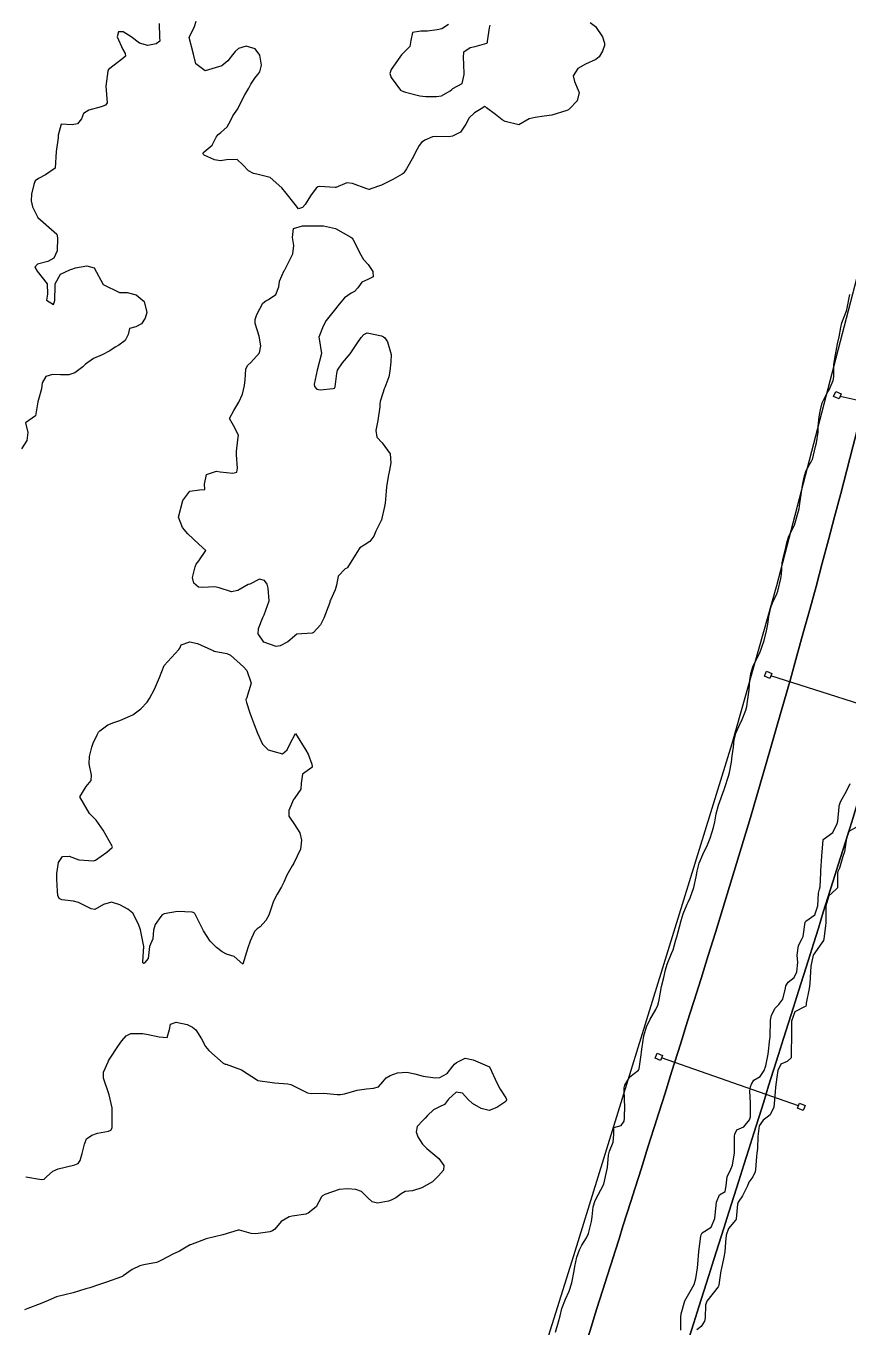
# Model space of a CAD drawing. Header units: metres. Extents: x 318500 to 325275, y 7408834 to 7428799.
# Drawn here: x 321860.1 to 321959.7, y 7416927 to 7417084.5 of the extents above; entities that cross this region are included whole.
import ezdxf

# ---------------------------------------------------------------- set-up
doc = ezdxf.new("R2010")
doc.units = ezdxf.units.M
doc.header["$MEASUREMENT"] = 0
for name, color, linetype in [('Curvas de Nivel 1m', 11, 'Continuous'), ('Divisas', 45, 'Continuous'), ('Linha Férrea', 20, 'Continuous'), ('Pórticos', 45, 'Continuous')]:
    doc.layers.add(name, color=color, linetype=linetype)

msp = doc.modelspace()

# ---------------------------------------------------------------- linework, layer by layer
at = {"layer": 'Curvas de Nivel 1m', "flags": 128}
for points, elevation in [([(321876.2, 7417084.78), (321876.27, 7417083.11), (321876.31, 7417082.64), (321875.83, 7417082.33), (321874.83, 7417082.13), (321873.83, 7417082.42), (321872.83, 7417083.16), (321871.85, 7417083.79), (321871.27, 7417083.76), (321871.11, 7417083.18), (321871.82, 7417081.65), (321872.1, 7417081.17), (321872.13, 7417080.84), (321871.8, 7417080.56), (321870.1, 7417079.2), (321869.98, 7417079.01), (321869.76, 7417077.2), (321869.93, 7417075.2), (321869.73, 7417074.91), (321869.21, 7417074.69), (321867.72, 7417074.3), (321867.07, 7417073.89), (321866.83, 7417073.24), (321866.31, 7417072.63), (321865.7, 7417072.54), (321864.37, 7417072.6), (321864, 7417071.28), (321864, 7417070.95), (321863.76, 7417069.28), (321863.63, 7417067.28), (321862.44, 7417066.47), (321861.61, 7417066.02), (321861.19, 7417065.73), (321861.04, 7417065.31), (321860.78, 7417064.12), (321860.72, 7417063.31), (321860.88, 7417062.62), (321861.55, 7417061.3), (321863.52, 7417059.59), (321863.81, 7417059.28), (321863.92, 7417058.87), (321863.88, 7417057.27), (321863.48, 7417056.39), (321862.76, 7417056), (321861.47, 7417055.66), (321861.17, 7417055.3), (321861.46, 7417054.82), (321862.65, 7417053.29), (321862.68, 7417052.02), (321862.59, 7417051.29), (321863.41, 7417050.78), (321863.6, 7417051.28), (321863.63, 7417053.08), (321863.64, 7417053.28), (321864.27, 7417054.46), (321865.47, 7417055), (321865.66, 7417055.05), (321866.1, 7417055.24), (321867.47, 7417055.46), (321868.36, 7417055.21), (321869.44, 7417053.2), (321871.43, 7417052.23), (321872.35, 7417052.23), (321873.42, 7417051.96), (321874.41, 7417051.13), (321874.72, 7417049.81), (321874.52, 7417049.13), (321874.07, 7417048.44), (321873.37, 7417048.07), (321872.62, 7417047.9), (321872.45, 7417047.15), (321872.1, 7417046.41), (321871.34, 7417045.86), (321870.89, 7417045.62), (321870.26, 7417045.19), (321869.32, 7417044.7), (321868.26, 7417044.27), (321867.31, 7417043.55), (321866.97, 7417043.23), (321866.01, 7417042.53), (321865.3, 7417042.28), (321864.29, 7417042.27), (321863.3, 7417042.31), (321862.5, 7417042.08), (321862.07, 7417041.29), (321861.96, 7417040.6), (321861.6, 7417039.3), (321861.52, 7417039.02), (321861.23, 7417037.3), (321860.05, 7417036.48), (321860.34, 7417035.31), (321860.18, 7417034.32), (321859.54, 7417033.32)], 723), ([(321928.36, 7417084.91), (321928.99, 7417084.41), (321929.85, 7417083.16), (321930.1, 7417082.4), (321930.11, 7417082.12), (321929.83, 7417081.44), (321929.45, 7417080.77), (321929.04, 7417080.41), (321927.8, 7417079.85), (321926.88, 7417079.35), (321926.3, 7417078.44), (321926.46, 7417077.76), (321927.04, 7417076.44), (321926.77, 7417075.42), (321925.85, 7417074.45), (321925.79, 7417074.39), (321925.73, 7417074.34), (321925.52, 7417074.25), (321923.72, 7417073.71), (321922.78, 7417073.56), (321921.72, 7417073.41), (321920.99, 7417073.24), (321919.71, 7417072.53), (321918.09, 7417072.93), (321917.72, 7417073.11), (321916.9, 7417073.76), (321915.81, 7417074.59), (321915.73, 7417074.65), (321915.57, 7417074.75), (321915.36, 7417074.59), (321914.36, 7417073.97), (321913.72, 7417073.39), (321913.3, 7417072.62), (321912.67, 7417071.65), (321911.69, 7417071.14), (321911.24, 7417071.09), (321909.69, 7417071.12), (321909.28, 7417071.08), (321908.34, 7417070.68), (321907.96, 7417070.4), (321907.67, 7417070.04), (321907.2, 7417069.15), (321906.97, 7417068.7), (321906.13, 7417067.21), (321905.81, 7417066.72), (321905.72, 7417066.62), (321905.63, 7417066.55), (321904.47, 7417065.89), (321903.61, 7417065.45), (321903.12, 7417065.24), (321901.8, 7417064.77), (321901.66, 7417064.71), (321901.6, 7417064.7), (321901.35, 7417064.77), (321899.61, 7417065.41), (321898.93, 7417065.49), (321897.6, 7417064.95), (321897.5, 7417064.93), (321895.6, 7417065.05), (321895.42, 7417065.03), (321895.22, 7417064.86), (321894.53, 7417063.92), (321893.86, 7417062.88), (321893.57, 7417062.53), (321893.05, 7417062.37), (321892.68, 7417062.89), (321891.59, 7417064.24), (321891.07, 7417064.92), (321889.62, 7417066.16), (321888.04, 7417066.54), (321887.63, 7417066.63), (321887.02, 7417066.97), (321886.33, 7417067.67), (321885.64, 7417068.31), (321884.35, 7417068.29), (321883.64, 7417068.16), (321882.89, 7417068.27), (321881.65, 7417068.86), (321881.56, 7417068.95), (321881.52, 7417069.04), (321881.55, 7417069.15), (321881.65, 7417069.25), (321882.61, 7417070.08), (321883.1, 7417071.02), (321883.34, 7417071.36), (321883.69, 7417071.6), (321884.42, 7417072.28), (321884.86, 7417073), (321885.12, 7417073.6), (321885.72, 7417074.47), (321885.98, 7417074.99), (321886.56, 7417076.16), (321887.07, 7417076.97), (321887.29, 7417077.45), (321887.78, 7417078.16), (321888.14, 7417078.6), (321888.39, 7417078.95), (321888.59, 7417079.74), (321888.37, 7417080.95), (321887.82, 7417081.7), (321886.75, 7417082.06), (321885.82, 7417081.76), (321885.41, 7417081.4), (321885.1, 7417081), (321884.53, 7417080.28), (321883.8, 7417079.68), (321881.79, 7417079.04), (321880.64, 7417079.89), (321880.35, 7417081.06), (321879.84, 7417083.07), (321880.48, 7417084.44), (321880.7, 7417085.06)], 723), ([(321911.2, 7417084.65), (321910.41, 7417084.12), (321909.86, 7417084.03), (321908.68, 7417083.86), (321907.86, 7417083.84), (321906.86, 7417083.7), (321906.65, 7417082.71), (321906.54, 7417082), (321905.82, 7417081.28), (321905.53, 7417081.01), (321905.33, 7417080.73), (321904.27, 7417079.22), (321904.12, 7417078.75), (321904.26, 7417078.27), (321905.4, 7417076.73), (321905.76, 7417076.54), (321906.01, 7417076.46), (321907.75, 7417076.03), (321908.48, 7417075.95), (321909.75, 7417075.95), (321910.37, 7417076.04), (321911.42, 7417076.65), (321911.6, 7417076.81), (321911.76, 7417076.91), (321912.87, 7417077.53), (321913.11, 7417078.62), (321913.07, 7417079.89), (321913.04, 7417080.62), (321913.09, 7417081.35), (321913.83, 7417081.86), (321914.44, 7417081.99), (321915.84, 7417082.41), (321915.93, 7417082.5), (321915.95, 7417082.59), (321916.18, 7417084.27), (321916.24, 7417084.58)], 723), ([(321924.15, 7416926.44), (321924.51, 7416927.71), (321924.71, 7416928.44), (321924.94, 7416929.29), (321925.39, 7416930.43), (321925.83, 7416931.42), (321926.13, 7416932.42), (321926.41, 7416933.87), (321926.49, 7416934.41), (321926.76, 7416935.54), (321927.08, 7416936.41), (321927.34, 7416936.97), (321927.91, 7416937.86), (321928.15, 7416938.4), (321928.52, 7416939.82), (321928.59, 7416940.39), (321928.73, 7416941.63), (321928.98, 7416942.38), (321930, 7416944.37), (321930.39, 7416946), (321930.44, 7416946.36), (321930.56, 7416947.85), (321930.71, 7416948.36), (321931.15, 7416949.44), (321931.21, 7416950.35), (321931.22, 7416951.22), (321932.1, 7416951.47), (321932.47, 7416951.97), (321932.53, 7416952.34), (321932.54, 7416953.93), (321932.53, 7416954.34), (321932.49, 7416956.01), (321932.54, 7416956.34), (321933.17, 7416957.34), (321934.19, 7416958.15), (321934.26, 7416958.25), (321934.28, 7416958.32), (321934.51, 7416960.02), (321934.55, 7416960.31), (321934.6, 7416960.69), (321934.83, 7416962.31), (321935.18, 7416963.38), (321935.62, 7416964.3), (321935.84, 7416964.73), (321936.29, 7416965.48), (321936.55, 7416966.03), (321936.62, 7416966.29), (321936.69, 7416966.67), (321936.99, 7416968.28), (321937.25, 7416969.36), (321937.47, 7416970.27), (321937.67, 7416970.96), (321938.21, 7416972.26), (321938.38, 7416972.69), (321938.74, 7416973.91), (321938.83, 7416974.26), (321939.18, 7416975.5), (321939.37, 7416976.25), (321939.61, 7416977.08), (321940.1, 7416978.24), (321940.22, 7416978.48), (321940.47, 7416979.01), (321940.9, 7416980.23), (321941.19, 7416981.54), (321941.32, 7416982.23), (321941.56, 7416983.19), (321941.97, 7416984.22), (321942.55, 7416985.39), (321942.89, 7416986.21), (321943.28, 7416987.5), (321943.43, 7416988.2), (321943.62, 7416989.18), (321943.9, 7416990.19), (321944.57, 7416992.11), (321944.59, 7416992.18), (321944.6, 7416992.22), (321944.64, 7416992.34), (321945.11, 7416993.73), (321945.22, 7416994.17), (321945.44, 7416995.42), (321945.55, 7416996.17), (321945.68, 7416997.21), (321945.79, 7416998.17), (321945.97, 7416998.93), (321946.54, 7417000.16), (321946.62, 7417000.3), (321946.76, 7417000.59), (321947.2, 7417001.72), (321947.3, 7417002.15), (321947.41, 7417002.77), (321947.6, 7417004.15), (321947.67, 7417005.29), (321947.78, 7417006.15), (321948.02, 7417006.96), (321948.61, 7417008.13), (321948.87, 7417008.63), (321949.41, 7417010.12), (321949.71, 7417011.31), (321949.84, 7417012.12), (321949.99, 7417013.05), (321950.21, 7417014.12), (321950.4, 7417014.67), (321950.96, 7417015.77), (321951.08, 7417016.11), (321951.44, 7417017.65), (321951.5, 7417018.1), (321951.6, 7417019.51), (321951.7, 7417020.1), (321951.95, 7417021.01), (321952.18, 7417022.09), (321952.39, 7417022.75), (321953.07, 7417024.08), (321953.53, 7417025.64), (321953.63, 7417026.07), (321953.74, 7417026.7), (321953.91, 7417028.07), (321954.07, 7417029.13), (321954.27, 7417030.06), (321954.51, 7417030.71), (321955.18, 7417031.9), (321955.23, 7417032), (321955.25, 7417032.05), (321955.62, 7417033.62), (321955.73, 7417034.04), (321955.93, 7417035.33), (321955.96, 7417036.04), (321956.08, 7417037.21), (321956.21, 7417038.04), (321956.42, 7417038.88), (321957.01, 7417040.03), (321957.12, 7417040.2), (321957.29, 7417040.48), (321957.75, 7417041.58), (321957.82, 7417042.02), (321957.85, 7417043.5), (321957.9, 7417044.02), (321958.03, 7417044.7), (321958.3, 7417046.02), (321958.49, 7417046.89), (321958.69, 7417048.01), (321958.82, 7417048.58), (321959.38, 7417050), (321959.42, 7417050.14), (321959.79, 7417051.99)], 723), ([(321939.31, 7416926.69), (321939.33, 7416928.24), (321939.36, 7416928.68), (321939.82, 7416930.24), (321940.93, 7416932.22), (321941.15, 7416932.92), (321941.35, 7416934.22), (321941.4, 7416934.69), (321941.52, 7416936.22), (321941.76, 7416938.05), (321941.8, 7416938.21), (321941.83, 7416938.3), (321941.92, 7416938.46), (321942.98, 7416939.14), (321943.43, 7416940.19), (321943.49, 7416940.65), (321943.65, 7416942.18), (321943.99, 7416943.08), (321944.69, 7416943.47), (321944.81, 7416944.17), (321944.93, 7416945.26), (321945.37, 7416946.17), (321945.57, 7416946.64), (321945.83, 7416948.16), (321945.83, 7416948.39), (321945.81, 7416950.16), (321945.84, 7416950.41), (321946.09, 7416950.92), (321946.95, 7416951.29), (321947.65, 7416952.14), (321947.74, 7416952.51), (321947.76, 7416954.14), (321947.67, 7416955.65), (321947.76, 7416956.14), (321947.86, 7416956.44), (321948.17, 7416956.94), (321948.93, 7416957.37), (321949.42, 7416958.11), (321949.62, 7416958.68), (321949.9, 7416960.1), (321950.08, 7416961.94), (321950.12, 7416962.1), (321950.13, 7416962.21), (321950.17, 7416964.1), (321950.17, 7416964.2), (321950.28, 7416964.8), (321950.75, 7416965.64), (321951.19, 7416966.09), (321951.65, 7416966.74), (321951.98, 7416968.08), (321952.05, 7416968.36), (321952.33, 7416968.8), (321953.05, 7416969.36), (321953.37, 7416970.06), (321953.48, 7416971.17), (321953.41, 7416972.06), (321953.57, 7416973.24), (321954.02, 7416974.06), (321954.13, 7416974.33), (321954.38, 7416976.05), (321954.39, 7416976.09), (321954.43, 7416976.16), (321955.54, 7416976.93), (321955.91, 7416978.03), (321956, 7416979.56), (321956.11, 7416980.03), (321956.17, 7416980.34), (321956.26, 7416982.02), (321956.27, 7416982.26), (321956.39, 7416984.02), (321956.54, 7416986), (321956.54, 7416986.02), (321956.54, 7416986.04), (321956.56, 7416986.07), (321957.7, 7416986.89), (321958.26, 7416988), (321958.32, 7416988.28), (321958.48, 7416990), (321958.49, 7416990.13), (321958.63, 7416990.63), (321959.42, 7416991.99), (321959.81, 7416992.83)], 724), ([(321960.58, 7416987.55), (321959.56, 7416987), (321959.32, 7416985.99), (321959.11, 7416984.56), (321958.92, 7416983.99), (321958.83, 7416983.71), (321958.52, 7416982.58), (321958.34, 7416982.18), (321958.29, 7416982), (321958.28, 7416980.2), (321958.09, 7416980), (321957.25, 7416979.23), (321956.87, 7416978.02), (321956.85, 7416977.62), (321956.85, 7416976.02), (321956.82, 7416975.62), (321956.63, 7416974.02), (321956.58, 7416973.83), (321956.4, 7416973.54), (321955.34, 7416972.04), (321955.05, 7416970.73), (321955.02, 7416970.04), (321954.92, 7416968.63), (321954.84, 7416968.04), (321954.49, 7416966.24), (321954.48, 7416966.05), (321954.45, 7416965.89), (321954.3, 7416965.81), (321953.13, 7416965.22), (321952.73, 7416964.07), (321952.71, 7416963.63), (321952.71, 7416962.07), (321952.67, 7416960.52), (321952.69, 7416960.07), (321952.66, 7416959.63), (321952.21, 7416959.19), (321951.41, 7416958.88), (321951.08, 7416958.09), (321950.96, 7416957.31), (321950.78, 7416956.09), (321950.72, 7416955.53), (321950.63, 7416954.1), (321950.57, 7416953.66), (321950.12, 7416952.76), (321949.77, 7416952.45), (321949.28, 7416952.11), (321948.81, 7416951.41), (321948.66, 7416950.12), (321948.61, 7416948.67), (321948.53, 7416948.12), (321948.49, 7416947.69), (321948.36, 7416946.13), (321948.3, 7416945.85), (321948.02, 7416945.22), (321947.56, 7416944.59), (321947.4, 7416944.14), (321946.8, 7416942.96), (321946.28, 7416942.16), (321946.2, 7416941.94), (321946.03, 7416940.16), (321946.01, 7416940.09), (321945.95, 7416939.99), (321945.11, 7416938.99), (321944.83, 7416938.17), (321944.73, 7416937.35), (321944.64, 7416936.17), (321944.53, 7416935.53), (321944.24, 7416934.18), (321944.17, 7416933.87), (321943.92, 7416932.18), (321943.91, 7416932.11), (321943.84, 7416931.94), (321942.47, 7416930.2), (321942.31, 7416929.7), (321942.29, 7416928.2), (321942.19, 7416927.79), (321941.77, 7416927.13), (321941.26, 7416926.73)], 724), ([(321860.08, 7416945.22), (321861.99, 7416944.9), (321862.3, 7416944.97), (321862.59, 7416945.26), (321863.34, 7416945.93), (321864.01, 7416946.2), (321864.84, 7416946.41), (321866.02, 7416946.68), (321866.39, 7416946.84), (321866.64, 7416947.21), (321866.91, 7416948.08), (321867.16, 7416949.2), (321867.42, 7416949.84), (321868.07, 7416950.28), (321868.74, 7416950.51), (321870.07, 7416950.78), (321870.36, 7416950.88), (321870.51, 7416951.16), (321870.51, 7416952.76), (321870.54, 7416953.16), (321870.53, 7416953.58), (321870.17, 7416955.17), (321870.13, 7416955.28), (321869.47, 7416957.18), (321869.46, 7416957.89), (321870.04, 7416959.17), (321870.09, 7416959.27), (321870.19, 7416959.47), (321871.3, 7416961.15), (321871.68, 7416961.68), (321872.23, 7416962.3), (321872.78, 7416962.58), (321874.23, 7416962.57), (321874.86, 7416962.47), (321876.23, 7416962.17), (321877.19, 7416962.11), (321877.47, 7416963.07), (321877.59, 7416963.73), (321878.25, 7416963.94), (321879.61, 7416963.68), (321880.24, 7416963.36), (321880.64, 7416963.03), (321881.32, 7416961.93), (321881.81, 7416961.01), (321882.21, 7416960.53), (321883.95, 7416958.98), (321884.19, 7416958.89), (321884.3, 7416958.86), (321886.18, 7416958.19), (321888.11, 7416956.93), (321888.16, 7416956.91), (321889.9, 7416956.65), (321890.16, 7416956.61), (321891.76, 7416956.48), (321892.16, 7416956.41), (321893.03, 7416955.98), (321894.15, 7416955.4), (321894.62, 7416955.32), (321896.15, 7416955.37), (321897.75, 7416955.2), (321898.14, 7416955.19), (321898.65, 7416955.3), (321900.15, 7416955.72), (321901.3, 7416955.9), (321902.15, 7416955.95), (321902.75, 7416956.13), (321903.27, 7416956.73), (321903.68, 7416957.21), (321904.17, 7416957.52), (321905.06, 7416957.82), (321906.18, 7416957.9), (321907.16, 7416957.69), (321908.17, 7416957.41), (321909.59, 7416957.22), (321910.17, 7416957.27), (321911.06, 7416957.74), (321911.75, 7416958.62), (321911.95, 7416958.86), (321912.2, 7416959.07), (321913.22, 7416959.58), (321914.2, 7416959.41), (321916.19, 7416958.56), (321917.12, 7416956.55), (321917.47, 7416955.86), (321918.14, 7416954.8), (321918.22, 7416954.61), (321918.22, 7416954.53), (321918.21, 7416954.46), (321918.14, 7416954.37), (321917.06, 7416953.61), (321916.12, 7416953.28), (321915.17, 7416953.52), (321914.13, 7416954.12), (321913.59, 7416954.59), (321912.93, 7416955.38), (321912.15, 7416955.47), (321911.21, 7416954.62), (321910.75, 7416954.01), (321910.13, 7416953.69), (321909.41, 7416953.36), (321908.67, 7416952.65), (321908.41, 7416952.35), (321908.1, 7416952.05), (321907.41, 7416951.35), (321907.3, 7416950.67), (321907.49, 7416950.09), (321908.07, 7416949.18), (321908.58, 7416948.65), (321910.04, 7416947.47), (321910.65, 7416946.63), (321910.6, 7416946.06), (321910.01, 7416945.35), (321909.66, 7416944.98), (321909.28, 7416944.64), (321907.99, 7416943.89), (321906.86, 7416943.54), (321905.99, 7416943.46), (321905.48, 7416943.2), (321904.85, 7416942.7), (321904.28, 7416942.4), (321903.97, 7416942.28), (321902.64, 7416942.06), (321901.97, 7416942.21), (321901.42, 7416942.75), (321900.71, 7416943.48), (321899.99, 7416943.7), (321898.98, 7416943.79), (321897.99, 7416943.7), (321896.26, 7416943.1), (321895.98, 7416942.96), (321895.87, 7416942.82), (321895.2, 7416941.6), (321894.24, 7416940.85), (321894.04, 7416940.76), (321893.95, 7416940.73), (321892.31, 7416940.5), (321891.94, 7416940.4), (321890.97, 7416939.85), (321890.21, 7416938.9), (321889.92, 7416938.69), (321889.61, 7416938.6), (321887.91, 7416938.34), (321887.35, 7416938.37), (321885.92, 7416938.79), (321885.75, 7416938.79), (321883.91, 7416938.24), (321882.91, 7416937.99), (321881.91, 7416937.72), (321881.39, 7416937.53), (321880.01, 7416937.03), (321879.93, 7416937), (321879.9, 7416936.99), (321878.69, 7416936.25), (321877.88, 7416935.87), (321877.33, 7416935.61), (321876.33, 7416935.08), (321876.02, 7416934.93), (321875.87, 7416934.89), (321874.37, 7416934.6), (321873.86, 7416934.46), (321872.96, 7416934.02), (321871.84, 7416933.25), (321871.78, 7416933.2), (321871.65, 7416933.14), (321869.83, 7416932.49), (321868.85, 7416932.16), (321867.82, 7416931.81), (321867.35, 7416931.67), (321865.81, 7416931.22), (321863.8, 7416930.73), (321862.77, 7416930.29), (321861.8, 7416929.87), (321860.3, 7416929.29), (321859.93, 7416929.15)], 723)]:
    msp.add_lwpolyline(points, dxfattribs=dict(at, elevation=elevation))
at = {"layer": 'Curvas de Nivel 1m', "elevation": 723, "flags": 128}
for points in [[(321899.52, 7417058.84), (321899.56, 7417058.8), (321899.64, 7417058.67), (321900.59, 7417056.78), (321900.92, 7417056.22), (321901.48, 7417055.62), (321902.05, 7417054.76), (321902.09, 7417054.13), (321901.46, 7417053.81), (321900.75, 7417053.48), (321900.24, 7417052.79), (321899.86, 7417052.37), (321899.43, 7417052.15), (321898.62, 7417051.61), (321898, 7417050.82), (321897.4, 7417050.04), (321896.41, 7417048.83), (321896.04, 7417048.18), (321895.54, 7417046.85), (321895.57, 7417046.64), (321895.84, 7417044.84), (321895.31, 7417042.85), (321894.98, 7417041.16), (321895, 7417040.85), (321895.28, 7417040.56), (321895.67, 7417040.45), (321897.28, 7417040.63), (321897.41, 7417040.68), (321897.52, 7417040.82), (321897.7, 7417042.42), (321897.8, 7417042.82), (321898.39, 7417043.74), (321899.33, 7417044.8), (321900.13, 7417046.01), (321900.66, 7417046.78), (321900.97, 7417047.17), (321901.37, 7417047.34), (321903.12, 7417046.99), (321903.36, 7417046.88), (321903.52, 7417046.75), (321903.82, 7417046.28), (321904.28, 7417044.73), (321904.22, 7417043.83), (321904.1, 7417042.73), (321903.98, 7417042.05), (321903.51, 7417040.74), (321903.45, 7417040.57), (321903.27, 7417040.07), (321902.94, 7417039.05), (321902.92, 7417038.74), (321902.9, 7417038.4), (321902.65, 7417036.75), (321902.42, 7417035.54), (321902.56, 7417034.75), (321903.19, 7417034.03), (321904.16, 7417032.73), (321904.25, 7417031.63), (321904.07, 7417030.73), (321903.91, 7417029.96), (321903.7, 7417028.73), (321903.66, 7417028.19), (321903.54, 7417026.74), (321903.46, 7417026.36), (321903.1, 7417024.74), (321903.1, 7417024.71), (321903.07, 7417024.66), (321902.42, 7417023.38), (321902.17, 7417022.75), (321901.68, 7417022.11), (321901.02, 7417021.68), (321900.47, 7417021.33), (321900.11, 7417020.78), (321898.99, 7417018.97), (321898.9, 7417018.89), (321898.7, 7417018.8), (321897.87, 7417017.92), (321897.65, 7417016.81), (321897.52, 7417016.25), (321896.93, 7417015.02), (321896.86, 7417014.89), (321896.86, 7417014.82), (321896.84, 7417014.73), (321896.15, 7417012.83), (321895.72, 7417012.02), (321894.88, 7417011.09), (321894.72, 7417011.02), (321892.88, 7417010.88), (321891.78, 7417009.98), (321890.86, 7417009.48), (321890.36, 7417009.41), (321888.87, 7417009.94), (321888.18, 7417010.94), (321888.23, 7417011.6), (321888.76, 7417012.93), (321888.91, 7417013.22), (321889.53, 7417014.92), (321889.39, 7417016.48), (321889.26, 7417016.93), (321888.97, 7417017.39), (321888.35, 7417017.56), (321887.17, 7417016.96), (321887.01, 7417016.91), (321886.96, 7417016.89), (321885.72, 7417016.2), (321884.95, 7417016), (321883.46, 7417016.49), (321882.95, 7417016.64), (321881.43, 7417016.55), (321880.95, 7417016.57), (321880.4, 7417017.05), (321880.26, 7417017.76), (321880.55, 7417019.04), (321880.68, 7417019.36), (321881, 7417019.78), (321881.85, 7417021.03), (321881.02, 7417021.8), (321879.68, 7417023.05), (321879.05, 7417023.79), (321878.55, 7417025.07), (321879.09, 7417027.06), (321879.94, 7417028.22), (321881.11, 7417028.35), (321881.72, 7417028.42), (321881.7, 7417029.03), (321881.94, 7417030.23), (321883.14, 7417030.6), (321883.59, 7417030.55), (321885.14, 7417030.36), (321885.61, 7417030.5), (321885.69, 7417030.97), (321885.56, 7417032.59), (321885.55, 7417032.98), (321885.73, 7417034.43), (321885.82, 7417034.97), (321885.22, 7417036.15), (321884.73, 7417036.99), (321885.24, 7417037.95), (321885.83, 7417038.97), (321886.29, 7417039.94), (321886.54, 7417040.97), (321886.6, 7417041.66), (321886.71, 7417042.97), (321886.88, 7417043.39), (321887.32, 7417043.75), (321888.33, 7417044.94), (321888.5, 7417045.79), (321888.29, 7417046.95), (321887.84, 7417048.5), (321887.81, 7417048.95), (321888.04, 7417049.59), (321888.74, 7417050.94), (321889.11, 7417051.24), (321889.42, 7417051.38), (321890.34, 7417052.01), (321890.69, 7417052.92), (321890.77, 7417053.6), (321891.33, 7417054.91), (321891.4, 7417054.98), (321891.47, 7417055.05), (321892.37, 7417056.9), (321892.49, 7417057.91), (321892.36, 7417058.9), (321892.46, 7417059.97), (321893.54, 7417060.29), (321894.12, 7417060.29), (321895.54, 7417060.29), (321896.08, 7417060.3), (321897.54, 7417060), (321899.38, 7417058.94)], [(321884.84, 7417008.34), (321886.43, 7417006.96), (321886.82, 7417006.51), (321887.34, 7417004.95), (321886.77, 7417003.13), (321886.7, 7417003.03), (321886.7, 7417002.96), (321886.77, 7417002.65), (321887.18, 7417001.38), (321887.36, 7417000.95), (321887.71, 7416999.97), (321888.09, 7416998.94), (321888.7, 7416997.58), (321889.4, 7416996.92), (321890.41, 7416996.63), (321890.69, 7416996.54), (321891.15, 7416996.43), (321891.71, 7416996.89), (321892, 7416997.58), (321892.72, 7416998.88), (321893.96, 7416996.86), (321894.22, 7416996.39), (321894.67, 7416995.17), (321894.72, 7416994.9), (321894.73, 7416994.85), (321894.71, 7416994.81), (321894.67, 7416994.78), (321893.56, 7416993.96), (321893.39, 7416992.87), (321893.37, 7416992.13), (321892.61, 7416991.08), (321892.53, 7416990.97), (321892.48, 7416990.88), (321891.91, 7416989.57), (321891.91, 7416988.89), (321892.57, 7416987.88), (321893.23, 7416986.87), (321893.44, 7416985.97), (321893.3, 7416984.87), (321892.51, 7416983.18), (321892.39, 7416983), (321892.32, 7416982.88), (321891.66, 7416981.72), (321891.31, 7416980.89), (321891.03, 7416980.34), (321890.47, 7416979.43), (321890.19, 7416978.9), (321890.01, 7416978.47), (321889.46, 7416976.91), (321889.1, 7416976.24), (321888.41, 7416975.5), (321888.08, 7416975.26), (321887.74, 7416974.94), (321887.2, 7416973.77), (321886.93, 7416972.95), (321886.35, 7416970.96), (321885.28, 7416971.9), (321884.36, 7416972.17), (321883.83, 7416972.45), (321883.13, 7416973), (321882.38, 7416973.75), (321881.58, 7416975.02), (321880.69, 7416976.77), (321880.55, 7416977.04), (321880.5, 7416977.11), (321880.43, 7416977.19), (321880.21, 7416977.27), (321878.43, 7416977.36), (321876.8, 7416977.08), (321876.56, 7416976.95), (321876.42, 7416976.74), (321875.74, 7416975.77), (321875.52, 7416975.1), (321875.43, 7416974.05), (321875.04, 7416973.11), (321874.89, 7416971.65), (321874.43, 7416971.12), (321874.39, 7416971.07), (321874.35, 7416971.05), (321874.24, 7416971.12), (321874.23, 7416971.24), (321874.37, 7416973.12), (321873.95, 7416975.12), (321873.72, 7416975.82), (321873.02, 7416977.13), (321872.43, 7416977.62), (321871.44, 7416978.15), (321870.44, 7416978.48), (321869.46, 7416978.21), (321868.43, 7416977.59), (321867.99, 7416977.65), (321866.44, 7416978.43), (321865.83, 7416978.61), (321864.45, 7416978.75), (321864.11, 7416978.92), (321863.96, 7416979.26), (321863.92, 7416979.8), (321863.84, 7416981.26), (321863.81, 7416981.94), (321864.02, 7416983.26), (321864.52, 7416983.98), (321865.31, 7416984.03), (321866.51, 7416983.6), (321868.25, 7416983.47), (321868.51, 7416983.57), (321869.86, 7416984.52), (321870.53, 7416985.07), (321870.56, 7416985.17), (321870.53, 7416985.26), (321869.45, 7416987.19), (321868.58, 7416988.41), (321867.8, 7416989.21), (321866.61, 7416991.22), (321867.38, 7416992.47), (321867.97, 7416993.21), (321868.02, 7416993.83), (321867.74, 7416995.21), (321867.8, 7416996.08), (321868.08, 7416997.21), (321868.21, 7416997.69), (321868.71, 7416998.71), (321868.89, 7416999.03), (321869.02, 7416999.2), (321869.98, 7416999.93), (321870.74, 7417000.22), (321871.46, 7417000.44), (321872.75, 7417001.01), (321872.84, 7417001.05), (321873.01, 7417001.14), (321874.01, 7417001.87), (321874.77, 7417002.68), (321875.06, 7417003.12), (321875.64, 7417004.25), (321876.01, 7417005.1), (321876.24, 7417005.67), (321876.83, 7417007.09), (321878.6, 7417009.06), (321878.7, 7417009.22), (321878.86, 7417009.59), (321879.94, 7417009.97), (321880.86, 7417009.75), (321882.56, 7417009.01), (321882.75, 7417008.91), (321882.85, 7417008.86), (321884.41, 7417008.55)]]:
    msp.add_lwpolyline(points, close=True, dxfattribs=at)
at = {"layer": 'Divisas'}
msp.add_lwpolyline([(321917.88, 7416908.63), (321926.39, 7416935.72), (321935.23, 7416964.26), (321945.53, 7416997.68), (321950.95, 7417016.77), (321960.64, 7417053.93), (321965.51, 7417078.64), (321969.89, 7417106.03), (321975.25, 7417139.41), (321977.35, 7417150.13), (321979.14, 7417155.29), (321980.92, 7417165.38), (321985.7, 7417194.64), (321986.74, 7417201.24)], dxfattribs=at)
at = {"layer": 'Linha Férrea'}
for points in [[(322233.98, 7417737.99, -0.002223), (322154.87, 7417593.01), (322102.88, 7417500.14, 0.00265), (322097.4, 7417490.35, 0.027781), (322044.11, 7417386.34, 0.035735), (322015.66, 7417306.72, 0.016271), (322001.83, 7417250.43, 0.006444), (321990.25, 7417191.8, 0.008188), (321970.29, 7417080.67, -0.005901), (321965.68, 7417056.14, -0.019111), (321940.9, 7416966.47, -0.001899), (321910.16, 7416869.78), (321854.13, 7416687.43), (321842.52, 7416650.59), (321798.98, 7416497.54), (321750.6, 7416346.47)], [(321750.6, 7416346.47), (321798.98, 7416497.54), (321842.52, 7416650.59), (321854.13, 7416687.43), (321910.16, 7416869.78, 0.001899), (321940.9, 7416966.47, 0.019111), (321965.68, 7417056.14, 0.005901), (321970.29, 7417080.67, -0.008188), (321990.25, 7417191.8, -0.006444), (322001.83, 7417250.43, -0.016271), (322015.66, 7417306.72, -0.035735), (322044.11, 7417386.34, -0.027781), (322097.4, 7417490.35, -0.00265), (322102.88, 7417500.14), (322154.87, 7417593.01, 0.002223), (322233.98, 7417737.99)], [(322196.38, 7417647.06, -0.005702), (322169.67, 7417596.02), (322116.03, 7417500.08, 0.006587), (322078.7, 7417432.59, 0.020372), (322045.81, 7417359.94, 0.047465), (322007.54, 7417220.11, 0.00216), (321987.28, 7417109.25, 0.004221), (321983.53, 7417086.14), (321978.3, 7417056.21, -0.004458), (321971.58, 7417028.64, -0.003551), (321960.76, 7416990.62, -0.002117), (321921.96, 7416868.47), (321849.48, 7416633.13), (321819.64, 7416528.2), (321802, 7416472.12, -0.01056), (321778.56, 7416402.79, 0.003825)], [(321778.56, 7416402.79, 0.01056), (321802, 7416472.12), (321819.64, 7416528.2), (321849.48, 7416633.13), (321921.96, 7416868.47, 0.002117), (321960.76, 7416990.62, 0.003551), (321971.58, 7417028.64, 0.004458), (321978.3, 7417056.21), (321983.53, 7417086.14, -0.004221), (321987.28, 7417109.25, -0.00216), (322007.54, 7417220.11, -0.047465), (322045.81, 7417359.94, -0.020372), (322078.7, 7417432.59, -0.006587), (322116.03, 7417500.08), (322169.67, 7417596.02, 0.005702), (322196.38, 7417647.06, 0.006143)]]:
    msp.add_lwpolyline(points, format="xyb", dxfattribs=at)
at = {"layer": 'Pórticos'}
for points in [[(321958.06, 7417040.25), (321958.73, 7417039.98), (321958.48, 7417039.37), (321957.81, 7417039.64)], [(321949.69, 7417006.42), (321950.35, 7417006.15), (321950.1, 7417005.54), (321949.44, 7417005.81)], [(321936.46, 7416960.2), (321937.12, 7416959.93), (321936.87, 7416959.32), (321936.21, 7416959.59)], [(321953.69, 7416954.15), (321954.36, 7416953.88), (321954.11, 7416953.27), (321953.45, 7416953.54)]]:
    msp.add_lwpolyline(points, close=True, dxfattribs=at)
for points in [[(321969.12, 7417037.33), (321958.6, 7417039.67)], [(321967.19, 7417000.45), (321950.23, 7417005.85)], [(321953.57, 7416953.85), (321937, 7416959.63)]]:
    msp.add_lwpolyline(points, dxfattribs=at)

doc.saveas('drawing.dxf')
